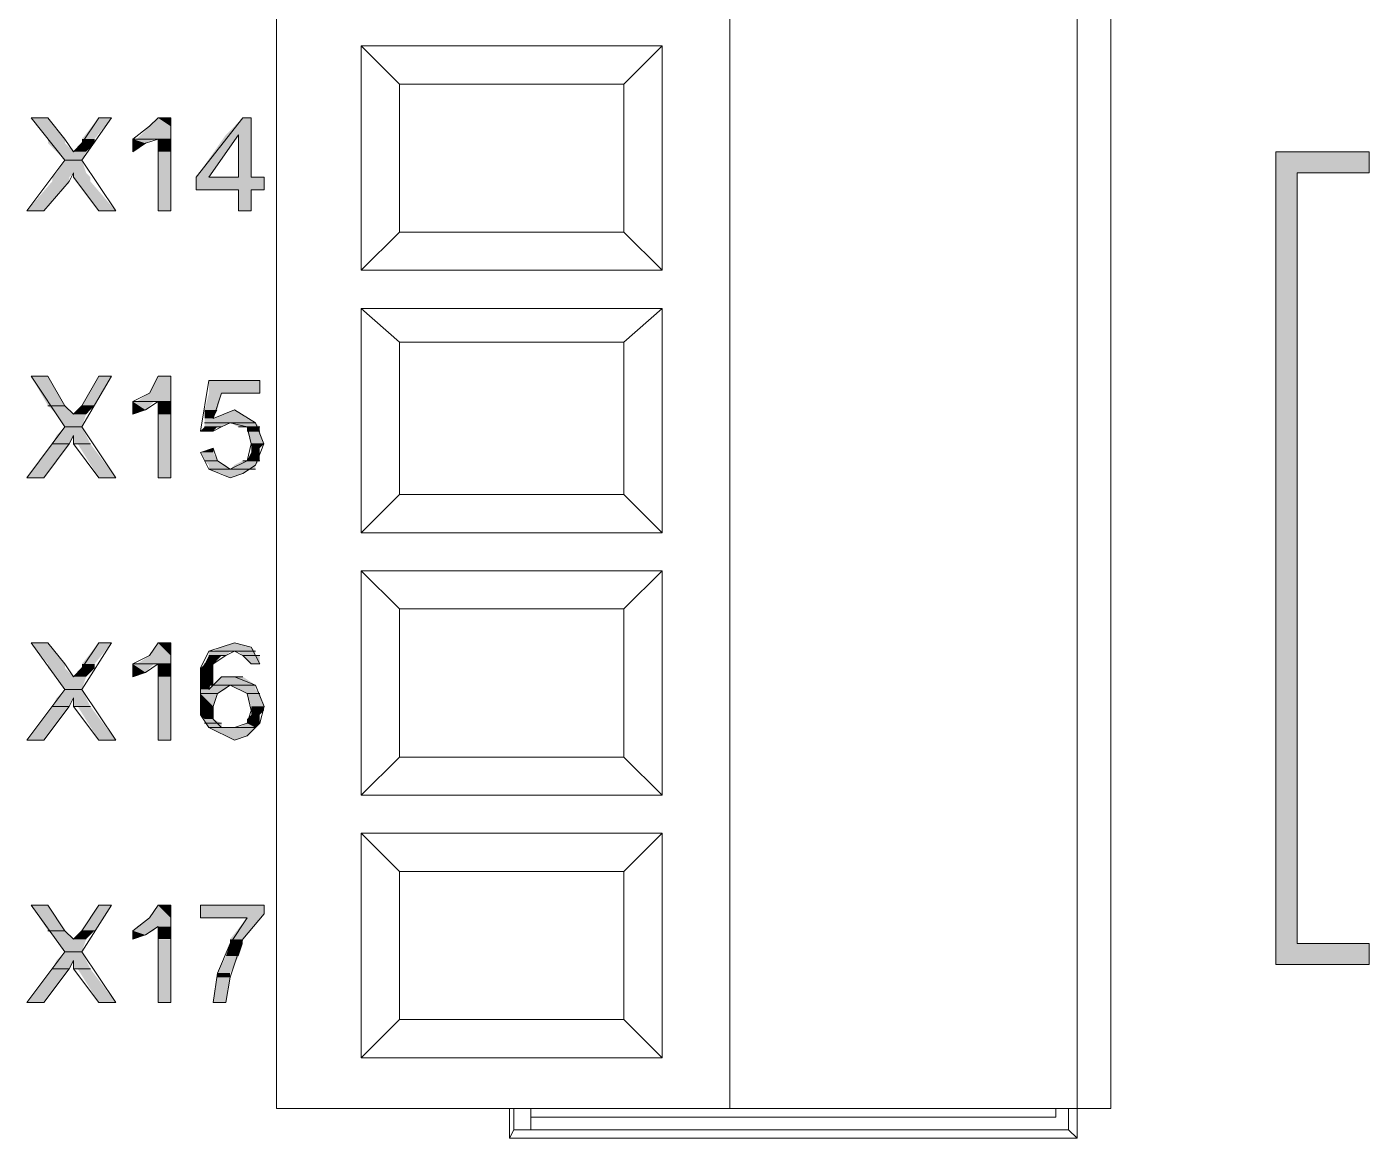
# Model space of a CAD drawing. Header units: millimetres. Extents: x -11 to 1219, y 0 to 1751.
# Drawn here: x 215.06 to 233.02, y 893.66 to 908.53 of the extents above; entities that cross this region are included whole.
import ezdxf

# ---------------------------------------------------------------- set-up
doc = ezdxf.new("R2010")
doc.units = ezdxf.units.MM
doc.header["$LTSCALE"] = 10
doc.layers.add('_MULTI_WIRE', color=9, linetype='CONTINUOUS')
doc.layers.add('PDF_Geometry', color=7, linetype='CONTINUOUS', true_color=0x151d1f)
doc.layers.add('PDF_Solid Fills', color=7, linetype='CONTINUOUS', true_color=0x070809)
doc.layers.get('_MULTI_WIRE').off()

# ---------------------------------------------------------------- blocks, each defined once
blk = doc.blocks.new('DVP-28SWS211R')
at = {"layer": 'PDF_Geometry', "color": 7, "lineweight": 9, "true_color": 0xffffff}
for p, q in [((11.783, -70.418), (11.783, -37.956)), ((17.845, -70.418), (17.845, -37.956)), ((22.491, -37.956), (22.491, -70.418)), ((22.944, -37.956), (22.944, -70.418)), ((13.426, -56.708), (12.916, -56.198)), ((12.916, -56.198), (12.916, -59.201)), ((16.939, -56.198), (12.916, -56.198)), ((16.939, -56.198), (16.429, -56.708)), ((16.939, -59.201), (16.939, -56.198)), ((13.426, -58.691), (13.426, -56.708)), ((16.429, -56.708), (13.426, -56.708)), ((16.429, -56.708), (16.429, -58.691)), ((8.498, -57.161), (8.724, -57.161)), ((8.724, -57.161), (8.498, -57.161)), ((8.724, -57.161), (8.498, -57.161)), ((8.498, -57.161), (8.951, -57.728)), ((8.951, -57.444), (8.724, -57.161)), ((9.177, -57.728), (9.574, -57.161)), ((9.404, -57.161), (9.177, -57.501)), ((9.404, -57.161), (9.574, -57.161)), ((9.574, -57.161), (9.404, -57.161)), ((9.574, -57.161), (9.404, -57.161)), ((10.084, -57.274), (9.857, -57.444)), ((10.197, -57.161), (10.084, -57.274)), ((10.197, -57.161), (10.367, -57.161)), ((10.367, -57.161), (10.197, -57.161)), ((10.367, -57.161), (10.197, -57.161)), ((10.367, -58.407), (10.367, -57.161)), ((11.33, -57.161), (10.707, -57.954)), ((11.33, -57.161), (11.444, -57.161)), ((11.444, -57.161), (11.33, -57.161)), ((11.444, -57.161), (11.33, -57.161)), ((11.444, -57.954), (11.444, -57.161)), ((9.064, -57.614), (8.951, -57.444)), ((9.914, -57.444), (9.857, -57.444)), ((9.857, -57.444), (10.141, -57.444)), ((9.857, -57.444), (9.857, -57.614)), ((10.141, -57.444), (9.914, -57.444)), ((9.914, -57.444), (10.197, -57.444)), ((10.141, -57.444), (9.914, -57.444)), ((10.027, -57.501), (10.197, -57.444)), ((10.197, -57.444), (10.141, -57.444)), ((10.197, -57.444), (10.367, -57.444)), ((10.367, -57.444), (10.197, -57.444)), ((10.197, -57.444), (10.367, -57.444)), ((10.367, -57.444), (10.197, -57.444)), ((10.197, -57.444), (10.197, -58.407)), ((10.877, -57.954), (11.274, -57.388)), ((11.274, -57.388), (11.274, -57.954)), ((9.177, -57.501), (9.064, -57.614)), ((9.857, -57.614), (10.027, -57.501)), ((25.153, -57.614), (26.399, -57.614)), ((26.399, -57.614), (25.153, -57.614)), ((25.153, -57.614), (25.153, -68.491)), ((26.399, -57.614), (25.153, -57.614)), ((26.399, -57.898), (26.399, -57.614)), ((8.951, -57.728), (8.441, -58.407)), ((8.951, -57.728), (9.177, -57.728)), ((9.177, -57.728), (8.951, -57.728)), ((8.951, -57.728), (9.177, -57.728)), ((9.177, -57.728), (8.951, -57.728)), ((9.631, -58.407), (9.177, -57.728)), ((9.008, -58.011), (9.064, -57.898)), ((9.064, -57.898), (9.064, -57.954)), ((9.064, -57.954), (9.404, -58.407)), ((10.707, -57.954), (10.707, -58.124)), ((10.877, -57.954), (11.274, -57.954)), ((11.274, -57.954), (10.877, -57.954)), ((11.274, -57.954), (10.877, -57.954)), ((11.444, -57.954), (11.614, -57.954)), ((11.614, -57.954), (11.444, -57.954)), ((11.614, -57.954), (11.444, -57.954)), ((11.614, -58.124), (11.614, -57.954)), ((25.436, -57.898), (26.399, -57.898)), ((26.399, -57.898), (25.436, -57.898)), ((25.436, -68.208), (25.436, -57.898)), ((25.436, -57.898), (26.399, -57.898)), ((8.668, -58.407), (9.008, -58.011)), ((10.707, -58.124), (11.274, -58.124)), ((11.274, -58.124), (10.707, -58.124)), ((10.707, -58.124), (11.274, -58.124)), ((11.274, -58.124), (11.274, -58.407)), ((11.444, -58.124), (11.614, -58.124)), ((11.614, -58.124), (11.444, -58.124)), ((11.444, -58.407), (11.444, -58.124)), ((11.444, -58.124), (11.614, -58.124)), ((8.441, -58.407), (8.668, -58.407)), ((8.668, -58.407), (8.441, -58.407)), ((8.441, -58.407), (8.668, -58.407)), ((9.404, -58.407), (9.631, -58.407)), ((9.631, -58.407), (9.404, -58.407)), ((9.404, -58.407), (9.631, -58.407)), ((10.197, -58.407), (10.367, -58.407)), ((10.367, -58.407), (10.197, -58.407)), ((10.197, -58.407), (10.367, -58.407)), ((11.274, -58.407), (11.444, -58.407)), ((11.444, -58.407), (11.274, -58.407)), ((11.274, -58.407), (11.444, -58.407)), ((12.916, -59.201), (13.426, -58.691)), ((13.426, -58.691), (16.429, -58.691)), ((16.429, -58.691), (16.939, -59.201)), ((12.916, -59.201), (16.939, -59.201)), ((13.426, -60.164), (12.916, -59.71)), ((16.939, -59.71), (12.916, -59.71)), ((12.916, -59.71), (12.916, -62.713)), ((16.939, -59.71), (16.429, -60.164)), ((16.939, -62.713), (16.939, -59.71)), ((13.426, -62.203), (13.426, -60.164)), ((16.429, -60.164), (13.426, -60.164)), ((16.429, -60.164), (16.429, -62.203)), ((8.498, -60.617), (8.724, -60.617)), ((8.724, -60.617), (8.498, -60.617)), ((8.724, -60.617), (8.498, -60.617)), ((8.498, -60.617), (8.951, -61.297)), ((8.951, -61.013), (8.724, -60.617)), ((9.177, -61.297), (9.574, -60.617)), ((9.404, -60.617), (9.177, -61.013)), ((9.404, -60.617), (9.574, -60.617)), ((9.574, -60.617), (9.404, -60.617)), ((9.574, -60.617), (9.404, -60.617)), ((10.197, -60.617), (10.084, -60.843)), ((10.197, -60.617), (10.367, -60.617)), ((10.367, -60.617), (10.197, -60.617)), ((10.367, -60.617), (10.197, -60.617)), ((10.367, -61.976), (10.367, -60.617)), ((10.877, -60.674), (10.764, -61.353)), ((10.877, -60.674), (11.557, -60.674)), ((11.557, -60.674), (10.877, -60.674)), ((11.557, -60.674), (10.877, -60.674)), ((11.557, -60.843), (11.557, -60.674)), ((10.084, -60.843), (9.857, -60.957)), ((10.934, -61.183), (11.047, -60.843)), ((11.047, -60.843), (11.557, -60.843)), ((11.557, -60.843), (11.047, -60.843)), ((11.047, -60.843), (11.557, -60.843)), ((8.724, -61.013), (8.951, -61.013)), ((8.951, -61.013), (8.724, -61.013)), ((8.724, -61.013), (8.951, -61.013)), ((8.951, -61.013), (8.724, -61.013)), ((9.064, -61.127), (8.951, -61.013)), ((9.177, -61.013), (9.064, -61.127)), ((9.177, -61.013), (9.347, -61.013)), ((9.347, -61.013), (9.177, -61.013)), ((9.177, -61.013), (9.347, -61.013)), ((9.347, -61.013), (9.177, -61.013)), ((9.914, -60.957), (9.857, -60.957)), ((9.857, -60.957), (10.141, -60.957)), ((9.857, -60.957), (9.857, -61.127)), ((10.141, -60.957), (9.914, -60.957)), ((9.914, -60.957), (10.197, -60.957)), ((10.141, -60.957), (9.914, -60.957)), ((10.027, -61.07), (10.197, -60.957)), ((10.197, -60.957), (10.141, -60.957)), ((10.197, -60.957), (10.367, -60.957)), ((10.367, -60.957), (10.197, -60.957)), ((10.197, -60.957), (10.367, -60.957)), ((10.367, -60.957), (10.197, -60.957)), ((10.197, -60.957), (10.197, -61.976)), ((9.857, -61.127), (10.027, -61.07)), ((11.217, -61.07), (10.934, -61.183)), ((11.5, -61.24), (11.217, -61.07)), ((8.951, -61.297), (8.441, -61.976)), ((8.951, -61.297), (9.177, -61.297)), ((9.177, -61.297), (8.951, -61.297)), ((8.951, -61.297), (9.177, -61.297)), ((9.177, -61.297), (8.951, -61.297)), ((9.008, -61.523), (9.064, -61.41)), ((9.064, -61.41), (9.064, -61.523)), ((9.631, -61.976), (9.177, -61.297)), ((10.764, -61.353), (10.934, -61.353)), ((10.934, -61.353), (10.764, -61.353)), ((10.764, -61.353), (10.934, -61.353)), ((10.82, -61.24), (11.5, -61.24)), ((11.5, -61.24), (10.82, -61.24)), ((10.82, -61.24), (11.5, -61.24)), ((11.5, -61.24), (10.82, -61.24)), ((10.82, -61.297), (10.99, -61.297)), ((10.99, -61.297), (10.82, -61.297)), ((10.82, -61.297), (11.047, -61.297)), ((10.99, -61.297), (10.82, -61.297)), ((10.934, -61.353), (11.047, -61.297)), ((11.047, -61.297), (10.99, -61.297)), ((11.047, -61.297), (11.16, -61.24)), ((11.16, -61.24), (11.387, -61.297)), ((11.274, -61.297), (11.557, -61.297)), ((11.557, -61.297), (11.274, -61.297)), ((11.274, -61.297), (11.557, -61.297)), ((11.557, -61.297), (11.274, -61.297)), ((11.387, -61.297), (11.444, -61.523)), ((11.387, -61.353), (11.557, -61.353)), ((11.557, -61.353), (11.387, -61.353)), ((11.387, -61.353), (11.557, -61.353)), ((11.557, -61.353), (11.387, -61.353)), ((11.613, -61.523), (11.5, -61.24)), ((8.668, -61.976), (9.008, -61.523)), ((8.781, -61.523), (9.008, -61.523)), ((9.008, -61.523), (8.781, -61.523)), ((8.781, -61.523), (9.008, -61.523)), ((9.008, -61.523), (8.781, -61.523)), ((9.064, -61.523), (9.291, -61.523)), ((9.291, -61.523), (9.064, -61.523)), ((9.064, -61.523), (9.291, -61.523)), ((9.291, -61.523), (9.064, -61.523)), ((9.064, -61.523), (9.404, -61.976)), ((10.934, -61.58), (10.764, -61.637)), ((10.99, -61.75), (10.934, -61.58)), ((11.444, -61.523), (11.387, -61.75)), ((11.444, -61.523), (11.614, -61.523)), ((11.614, -61.523), (11.444, -61.523)), ((11.444, -61.523), (11.614, -61.523)), ((11.614, -61.523), (11.444, -61.523)), ((11.5, -61.807), (11.613, -61.523)), ((10.764, -61.637), (10.877, -61.863)), ((10.82, -61.75), (10.99, -61.75)), ((10.99, -61.75), (10.82, -61.75)), ((10.82, -61.75), (10.99, -61.75)), ((10.99, -61.75), (10.82, -61.75)), ((11.16, -61.863), (10.99, -61.75)), ((11.387, -61.75), (11.16, -61.863)), ((11.387, -61.75), (11.33, -61.75)), ((11.33, -61.75), (11.557, -61.75)), ((11.557, -61.75), (11.387, -61.75)), ((11.387, -61.75), (11.557, -61.75)), ((11.557, -61.75), (11.387, -61.75)), ((10.877, -61.863), (11.444, -61.863)), ((11.444, -61.863), (10.877, -61.863)), ((10.877, -61.863), (11.5, -61.863)), ((11.444, -61.863), (10.877, -61.863)), ((10.877, -61.863), (11.16, -61.976)), ((11.16, -61.976), (11.33, -61.92)), ((11.33, -61.92), (11.5, -61.807)), ((11.5, -61.863), (11.444, -61.863)), ((8.441, -61.976), (8.668, -61.976)), ((8.668, -61.976), (8.441, -61.976)), ((8.441, -61.976), (8.668, -61.976)), ((9.404, -61.976), (9.631, -61.976)), ((9.631, -61.976), (9.404, -61.976)), ((9.404, -61.976), (9.631, -61.976)), ((10.197, -61.976), (10.367, -61.976)), ((10.367, -61.976), (10.197, -61.976)), ((10.197, -61.976), (10.367, -61.976)), ((12.916, -62.713), (13.426, -62.203)), ((13.426, -62.203), (16.429, -62.203)), ((16.429, -62.203), (16.939, -62.713)), ((12.916, -62.713), (16.939, -62.713)), ((16.939, -63.223), (12.916, -63.223)), ((13.426, -63.733), (12.916, -63.223)), ((12.916, -63.223), (12.916, -66.225)), ((16.939, -63.223), (16.429, -63.733)), ((16.939, -66.225), (16.939, -63.223)), ((16.429, -63.733), (13.426, -63.733)), ((13.426, -65.715), (13.426, -63.733)), ((16.429, -63.733), (16.429, -65.715)), ((8.498, -64.186), (8.724, -64.186)), ((8.724, -64.186), (8.498, -64.186)), ((8.724, -64.186), (8.498, -64.186)), ((8.498, -64.186), (8.951, -64.809)), ((8.951, -64.469), (8.724, -64.186)), ((9.177, -64.809), (9.574, -64.186)), ((9.404, -64.186), (9.177, -64.526)), ((9.404, -64.186), (9.574, -64.186)), ((9.574, -64.186), (9.404, -64.186)), ((9.574, -64.186), (9.404, -64.186)), ((10.197, -64.186), (10.084, -64.356)), ((10.197, -64.186), (10.367, -64.186)), ((10.367, -64.186), (10.197, -64.186)), ((10.367, -64.186), (10.197, -64.186)), ((10.367, -65.489), (10.367, -64.186)), ((11.217, -64.186), (10.877, -64.299)), ((11.444, -64.243), (11.217, -64.186)), ((11.557, -64.469), (11.444, -64.243)), ((9.064, -64.639), (8.951, -64.469)), ((10.084, -64.356), (9.857, -64.469)), ((9.914, -64.469), (9.857, -64.469)), ((9.857, -64.469), (10.141, -64.469)), ((9.857, -64.469), (9.857, -64.639)), ((10.141, -64.469), (9.914, -64.469)), ((9.914, -64.469), (10.197, -64.469)), ((10.141, -64.469), (9.914, -64.469)), ((10.027, -64.582), (10.197, -64.469)), ((10.197, -64.469), (10.141, -64.469)), ((10.197, -64.469), (10.367, -64.469)), ((10.367, -64.469), (10.197, -64.469)), ((10.197, -64.469), (10.367, -64.469)), ((10.367, -64.469), (10.197, -64.469)), ((10.197, -64.469), (10.197, -65.489)), ((10.877, -64.299), (10.764, -64.526)), ((10.82, -64.469), (10.934, -64.469)), ((10.934, -64.469), (10.82, -64.469)), ((10.82, -64.469), (10.934, -64.469)), ((10.934, -64.469), (10.82, -64.469)), ((10.82, -64.469), (10.934, -64.469)), ((10.934, -64.469), (10.82, -64.469)), ((10.82, -64.469), (10.934, -64.469)), ((10.934, -64.469), (10.82, -64.469)), ((10.934, -64.299), (10.877, -64.299)), ((10.877, -64.299), (11.16, -64.299)), ((10.877, -64.356), (11.047, -64.356)), ((11.047, -64.356), (10.877, -64.356)), ((10.877, -64.356), (11.104, -64.356)), ((11.047, -64.356), (10.877, -64.356)), ((10.877, -64.809), (10.934, -64.469)), ((11.16, -64.299), (10.934, -64.299)), ((10.934, -64.299), (11.217, -64.299)), ((11.16, -64.299), (10.934, -64.299)), ((10.934, -64.469), (11.104, -64.356)), ((11.104, -64.356), (11.047, -64.356)), ((11.104, -64.356), (11.217, -64.299)), ((11.217, -64.299), (11.16, -64.299)), ((11.217, -64.299), (11.5, -64.299)), ((11.5, -64.299), (11.217, -64.299)), ((11.217, -64.299), (11.5, -64.299)), ((11.5, -64.299), (11.217, -64.299)), ((11.217, -64.299), (11.33, -64.356)), ((11.33, -64.356), (11.557, -64.356)), ((11.557, -64.356), (11.33, -64.356)), ((11.33, -64.356), (11.557, -64.356)), ((11.557, -64.356), (11.33, -64.356)), ((11.33, -64.356), (11.444, -64.469)), ((11.444, -64.469), (11.5, -64.469)), ((11.5, -64.469), (11.444, -64.469)), ((11.444, -64.469), (11.557, -64.469)), ((11.5, -64.469), (11.444, -64.469)), ((11.444, -64.469), (11.5, -64.469)), ((11.5, -64.469), (11.444, -64.469)), ((11.444, -64.469), (11.444, -64.469)), ((11.444, -64.469), (11.557, -64.469)), ((11.557, -64.469), (11.5, -64.469)), ((9.177, -64.526), (9.064, -64.639)), ((9.857, -64.639), (10.027, -64.582)), ((10.764, -64.526), (10.764, -64.866)), ((10.764, -64.639), (10.934, -64.639)), ((10.934, -64.639), (10.764, -64.639)), ((10.764, -64.639), (10.934, -64.639)), ((10.934, -64.639), (10.764, -64.639)), ((11.047, -64.639), (10.877, -64.809)), ((11.217, -64.639), (11.047, -64.639)), ((11.047, -64.639), (11.33, -64.639)), ((11.217, -64.639), (11.047, -64.639)), ((11.33, -64.639), (11.217, -64.639)), ((11.5, -64.752), (11.217, -64.639)), ((8.951, -64.809), (8.441, -65.489)), ((8.951, -64.809), (9.177, -64.809)), ((9.177, -64.809), (8.951, -64.809)), ((8.951, -64.809), (9.177, -64.809)), ((9.177, -64.809), (8.951, -64.809)), ((9.631, -65.489), (9.177, -64.809)), ((10.764, -64.752), (10.877, -64.752)), ((10.877, -64.752), (10.764, -64.752)), ((10.764, -64.752), (10.934, -64.752)), ((10.877, -64.752), (10.764, -64.752)), ((10.934, -64.752), (10.877, -64.752)), ((10.934, -64.752), (11.5, -64.752)), ((11.5, -64.752), (10.934, -64.752)), ((10.934, -64.752), (11.5, -64.752)), ((11.5, -64.752), (10.934, -64.752)), ((10.99, -64.866), (11.16, -64.752)), ((11.16, -64.752), (11.387, -64.866)), ((11.614, -65.036), (11.5, -64.752)), ((9.008, -65.036), (9.064, -64.922)), ((9.064, -64.922), (9.064, -65.036)), ((10.764, -64.866), (10.99, -64.866)), ((10.99, -64.866), (10.764, -64.866)), ((10.764, -64.866), (10.99, -64.866)), ((10.99, -64.866), (10.764, -64.866)), ((10.764, -64.866), (10.99, -64.866)), ((10.99, -64.866), (10.764, -64.866)), ((10.764, -64.866), (10.99, -64.866)), ((10.99, -64.866), (10.764, -64.866)), ((10.764, -64.866), (10.764, -65.149)), ((10.934, -65.036), (10.99, -64.866)), ((11.387, -64.866), (11.557, -64.866)), ((11.557, -64.866), (11.387, -64.866)), ((11.387, -64.866), (11.557, -64.866)), ((11.557, -64.866), (11.387, -64.866)), ((11.387, -64.866), (11.557, -64.866)), ((11.557, -64.866), (11.387, -64.866)), ((11.387, -64.866), (11.557, -64.866)), ((11.557, -64.866), (11.387, -64.866)), ((11.387, -64.866), (11.444, -65.092)), ((8.668, -65.489), (9.008, -65.036)), ((8.781, -65.036), (9.008, -65.036)), ((9.008, -65.036), (8.781, -65.036)), ((8.781, -65.036), (9.008, -65.036)), ((9.008, -65.036), (8.781, -65.036)), ((9.064, -65.036), (9.291, -65.036)), ((9.291, -65.036), (9.064, -65.036)), ((9.064, -65.036), (9.291, -65.036)), ((9.291, -65.036), (9.064, -65.036)), ((9.064, -65.036), (9.404, -65.489)), ((10.764, -65.149), (10.877, -65.319)), ((10.934, -65.206), (10.934, -65.036)), ((11.444, -65.092), (11.387, -65.262)), ((11.557, -65.262), (11.614, -65.036)), ((10.82, -65.262), (11.047, -65.262)), ((11.047, -65.262), (10.82, -65.262)), ((10.82, -65.262), (11.047, -65.262)), ((11.047, -65.262), (10.82, -65.262)), ((10.877, -65.319), (11.16, -65.319)), ((11.16, -65.319), (10.877, -65.319)), ((10.877, -65.319), (11.16, -65.319)), ((11.16, -65.319), (10.877, -65.319)), ((10.877, -65.319), (11.217, -65.319)), ((11.217, -65.319), (10.877, -65.319)), ((10.877, -65.319), (11.217, -65.319)), ((11.217, -65.319), (10.877, -65.319)), ((10.877, -65.319), (11.217, -65.489)), ((11.047, -65.319), (10.934, -65.206)), ((11.217, -65.319), (11.047, -65.319)), ((11.387, -65.262), (11.217, -65.319)), ((11.274, -65.319), (11.217, -65.319)), ((11.217, -65.319), (11.5, -65.319)), ((11.217, -65.319), (11.5, -65.319)), ((11.5, -65.319), (11.217, -65.319)), ((11.217, -65.319), (11.5, -65.319)), ((11.5, -65.319), (11.217, -65.319)), ((11.5, -65.319), (11.274, -65.319)), ((11.274, -65.319), (11.5, -65.319)), ((11.5, -65.319), (11.274, -65.319)), ((11.387, -65.262), (11.557, -65.262)), ((11.557, -65.262), (11.387, -65.262)), ((11.387, -65.262), (11.557, -65.262)), ((11.557, -65.262), (11.387, -65.262)), ((11.387, -65.432), (11.557, -65.262)), ((8.441, -65.489), (8.668, -65.489)), ((8.668, -65.489), (8.441, -65.489)), ((8.441, -65.489), (8.668, -65.489)), ((9.404, -65.489), (9.631, -65.489)), ((9.631, -65.489), (9.404, -65.489)), ((9.404, -65.489), (9.631, -65.489)), ((10.197, -65.489), (10.367, -65.489)), ((10.367, -65.489), (10.197, -65.489)), ((10.197, -65.489), (10.367, -65.489)), ((11.217, -65.489), (11.387, -65.432)), ((12.916, -66.225), (13.426, -65.715)), ((13.426, -65.715), (16.429, -65.715)), ((16.429, -65.715), (16.939, -66.225)), ((12.916, -66.225), (16.939, -66.225)), ((16.939, -66.735), (12.916, -66.735)), ((13.426, -67.245), (12.916, -66.735)), ((12.916, -66.735), (12.916, -69.738)), ((16.939, -66.735), (16.429, -67.245)), ((16.939, -69.738), (16.939, -66.735)), ((16.429, -67.245), (13.426, -67.245)), ((13.426, -69.228), (13.426, -67.245)), ((16.429, -67.245), (16.429, -69.228)), ((8.498, -67.698), (8.724, -67.698)), ((8.724, -67.698), (8.498, -67.698)), ((8.724, -67.698), (8.498, -67.698)), ((8.498, -67.698), (8.951, -68.321)), ((8.951, -68.038), (8.724, -67.698)), ((9.177, -68.321), (9.574, -67.698)), ((9.404, -67.698), (9.177, -68.038)), ((9.404, -67.698), (9.574, -67.698)), ((9.574, -67.698), (9.404, -67.698)), ((9.574, -67.698), (9.404, -67.698)), ((10.197, -67.698), (10.084, -67.868)), ((10.197, -67.698), (10.367, -67.698)), ((10.367, -67.698), (10.197, -67.698)), ((10.367, -67.698), (10.197, -67.698)), ((10.367, -69.001), (10.367, -67.698)), ((10.764, -67.698), (11.613, -67.698)), ((11.613, -67.698), (10.764, -67.698)), ((10.764, -67.868), (10.764, -67.698)), ((10.764, -67.698), (11.614, -67.698)), ((11.614, -67.698), (11.614, -67.812)), ((10.084, -67.868), (9.857, -68.038)), ((10.764, -67.868), (11.387, -67.868)), ((11.387, -67.868), (10.764, -67.868)), ((11.387, -67.868), (10.764, -67.868)), ((11.387, -67.868), (11.16, -68.208)), ((11.614, -67.812), (11.33, -68.152)), ((8.724, -68.038), (8.951, -68.038)), ((8.951, -68.038), (8.724, -68.038)), ((8.724, -68.038), (8.951, -68.038)), ((8.951, -68.038), (8.724, -68.038)), ((9.064, -68.151), (8.951, -68.038)), ((9.177, -68.038), (9.064, -68.151)), ((9.177, -68.038), (9.347, -68.038)), ((9.347, -68.038), (9.177, -68.038)), ((9.177, -68.038), (9.347, -68.038)), ((9.347, -68.038), (9.177, -68.038)), ((9.857, -68.038), (9.857, -68.151)), ((10.027, -68.095), (10.197, -67.982)), ((10.197, -67.982), (10.197, -69.001)), ((9.857, -68.151), (10.027, -68.095)), ((11.16, -68.208), (10.99, -68.605)), ((11.33, -68.152), (11.16, -68.661)), ((25.436, -68.208), (26.399, -68.208)), ((26.399, -68.208), (25.436, -68.208)), ((26.399, -68.208), (25.436, -68.208)), ((26.399, -68.491), (26.399, -68.208)), ((8.951, -68.321), (8.441, -69.001)), ((8.951, -68.321), (9.177, -68.321)), ((9.177, -68.321), (8.951, -68.321)), ((8.951, -68.321), (9.177, -68.321)), ((9.177, -68.321), (8.951, -68.321)), ((9.631, -69.001), (9.177, -68.321)), ((8.668, -69.001), (9.008, -68.548)), ((8.781, -68.548), (9.008, -68.548)), ((9.008, -68.548), (8.781, -68.548)), ((8.781, -68.548), (9.008, -68.548)), ((9.008, -68.548), (8.781, -68.548)), ((9.008, -68.548), (9.064, -68.435)), ((9.064, -68.435), (9.064, -68.548)), ((9.064, -68.548), (9.291, -68.548)), ((9.291, -68.548), (9.064, -68.548)), ((9.064, -68.548), (9.291, -68.548)), ((9.291, -68.548), (9.064, -68.548)), ((9.064, -68.548), (9.404, -69.001)), ((25.153, -68.491), (26.399, -68.491)), ((26.399, -68.491), (25.153, -68.491)), ((25.153, -68.491), (26.399, -68.491)), ((10.99, -68.605), (10.934, -69.001)), ((11.104, -69.001), (11.16, -68.661)), ((8.441, -69.001), (8.668, -69.001)), ((8.668, -69.001), (8.441, -69.001)), ((8.441, -69.001), (8.668, -69.001)), ((9.404, -69.001), (9.631, -69.001)), ((9.631, -69.001), (9.404, -69.001)), ((9.404, -69.001), (9.631, -69.001)), ((10.197, -69.001), (10.367, -69.001)), ((10.367, -69.001), (10.197, -69.001)), ((10.197, -69.001), (10.367, -69.001)), ((10.934, -69.001), (11.104, -69.001)), ((11.104, -69.001), (10.934, -69.001)), ((10.934, -69.001), (11.104, -69.001)), ((12.916, -69.738), (13.426, -69.228)), ((13.426, -69.228), (16.429, -69.228)), ((16.429, -69.228), (16.939, -69.738)), ((12.916, -69.738), (16.939, -69.738)), ((22.944, -70.418), (11.783, -70.418)), ((14.899, -70.418), (14.899, -70.814)), ((14.956, -70.418), (14.956, -70.701)), ((15.183, -70.701), (15.183, -70.418)), ((15.183, -70.531), (22.207, -70.531)), ((22.207, -70.418), (22.207, -70.531)), ((22.377, -70.701), (22.377, -70.418)), ((22.491, -70.418), (22.491, -70.814)), ((14.956, -70.701), (14.899, -70.814)), ((14.956, -70.701), (22.377, -70.701)), ((22.491, -70.814), (22.377, -70.701)), ((14.899, -70.814), (22.491, -70.814))]:
    blk.add_line(p, q, dxfattribs=at)
at = {"layer": 'PDF_Solid Fills', "color": 7, "lineweight": 9, "true_color": 0xffffff, "transparency": 33554559}
for points in [[(8.498, -57.161), (8.724, -57.444), (8.951, -57.444)], [(8.498, -57.161), (8.724, -57.161), (8.951, -57.444)], [(9.404, -57.161), (9.177, -57.444), (9.347, -57.444)], [(9.404, -57.161), (9.574, -57.161), (9.347, -57.444)], [(10.084, -57.274), (9.914, -57.444), (10.367, -57.444)], [(10.197, -57.161), (10.084, -57.274), (10.367, -57.274)], [(10.084, -57.274), (10.367, -57.274), (10.367, -57.444)], [(10.197, -57.161), (10.367, -57.161), (10.367, -57.274)], [(11.33, -57.161), (11.104, -57.388), (11.444, -57.388)], [(11.33, -57.161), (11.444, -57.161), (11.444, -57.388)], [(8.724, -57.444), (8.724, -57.501), (8.951, -57.501)], [(8.724, -57.444), (8.951, -57.444), (8.951, -57.501)], [(9.177, -57.444), (9.177, -57.501), (9.347, -57.501)], [(9.177, -57.444), (9.347, -57.444), (9.347, -57.501)], [(9.857, -57.444), (9.857, -57.501), (10.027, -57.501)], [(9.857, -57.444), (10.141, -57.444), (10.027, -57.501)], [(10.197, -57.444), (10.197, -57.501), (10.367, -57.501)], [(10.197, -57.444), (10.367, -57.444), (10.367, -57.501)], [(11.104, -57.388), (10.707, -57.954), (10.877, -57.954)], [(11.104, -57.388), (11.274, -57.388), (10.877, -57.954)], [(11.274, -57.388), (11.274, -57.954), (11.444, -57.954)], [(11.274, -57.388), (11.444, -57.388), (11.444, -57.954)], [(8.724, -57.501), (8.838, -57.614), (9.064, -57.614)], [(8.724, -57.501), (8.951, -57.501), (9.064, -57.614)], [(8.838, -57.614), (8.951, -57.728), (9.177, -57.728)], [(8.838, -57.614), (9.234, -57.614), (9.177, -57.728)], [(9.177, -57.501), (9.064, -57.614), (9.234, -57.614)], [(9.177, -57.501), (9.347, -57.501), (9.234, -57.614)], [(9.857, -57.501), (10.027, -57.501), (9.857, -57.614)], [(10.197, -57.501), (10.197, -57.614), (10.367, -57.614)], [(10.197, -57.501), (10.367, -57.501), (10.367, -57.614)], [(10.197, -57.614), (10.197, -58.407), (10.367, -58.407)], [(10.197, -57.614), (10.367, -57.614), (10.367, -58.407)], [(25.153, -57.614), (25.153, -57.898), (26.399, -57.898)], [(25.153, -57.614), (26.399, -57.614), (26.399, -57.898)], [(8.951, -57.728), (8.838, -57.898), (9.234, -57.898)], [(8.951, -57.728), (9.177, -57.728), (9.234, -57.898)], [(8.838, -57.898), (8.781, -57.954), (9.008, -57.954)], [(8.781, -57.954), (8.781, -58.011), (9.008, -58.011)], [(8.781, -57.954), (9.008, -57.954), (9.008, -58.011)], [(8.838, -57.898), (9.064, -57.898), (9.008, -57.954)], [(9.064, -57.898), (9.064, -57.954), (9.291, -57.954)], [(9.064, -57.898), (9.234, -57.898), (9.291, -57.954)], [(9.064, -57.954), (9.121, -58.011), (9.291, -58.011)], [(9.064, -57.954), (9.291, -57.954), (9.291, -58.011)], [(10.707, -57.954), (10.707, -58.124), (11.613, -58.124)], [(10.707, -57.954), (11.613, -57.954), (11.613, -58.124)], [(25.153, -57.898), (25.153, -68.208), (25.436, -68.208)], [(25.153, -57.898), (25.436, -57.898), (25.436, -68.208)], [(8.781, -58.011), (8.441, -58.407), (8.668, -58.407)], [(8.781, -58.011), (9.008, -58.011), (8.668, -58.407)], [(9.121, -58.011), (9.404, -58.407), (9.631, -58.407)], [(9.121, -58.011), (9.291, -58.011), (9.631, -58.407)], [(11.274, -58.124), (11.274, -58.408), (11.444, -58.408)], [(11.274, -58.124), (11.444, -58.124), (11.444, -58.408)], [(8.498, -60.617), (8.724, -61.013), (8.951, -61.013)], [(8.498, -60.617), (8.724, -60.617), (8.951, -61.013)], [(9.404, -60.617), (9.177, -61.013), (9.347, -61.013)], [(9.404, -60.617), (9.574, -60.617), (9.347, -61.013)], [(10.197, -60.617), (10.084, -60.843), (10.367, -60.843)], [(10.197, -60.617), (10.367, -60.617), (10.367, -60.843)], [(10.877, -60.674), (10.877, -60.843), (11.557, -60.843)], [(10.877, -60.674), (11.557, -60.674), (11.557, -60.843)], [(10.084, -60.843), (9.914, -60.957), (10.367, -60.957)], [(10.084, -60.843), (10.367, -60.843), (10.367, -60.957)], [(10.877, -60.843), (10.82, -61.07), (10.99, -61.07)], [(10.877, -60.843), (11.047, -60.843), (10.99, -61.07)], [(8.724, -61.013), (8.838, -61.127), (9.064, -61.127)], [(8.724, -61.013), (8.951, -61.013), (9.064, -61.127)], [(9.177, -61.013), (9.064, -61.127), (9.234, -61.127)], [(9.177, -61.013), (9.347, -61.013), (9.234, -61.127)], [(9.857, -60.957), (9.857, -61.07), (10.027, -61.07)], [(9.857, -60.957), (10.141, -60.957), (10.027, -61.07)], [(10.197, -60.957), (10.197, -61.07), (10.367, -61.07)], [(10.197, -60.957), (10.367, -60.957), (10.367, -61.07)], [(8.838, -61.127), (8.951, -61.297), (9.177, -61.297)], [(8.838, -61.127), (9.234, -61.127), (9.177, -61.297)], [(9.857, -61.07), (10.027, -61.07), (9.857, -61.127)], [(10.197, -61.07), (10.197, -61.127), (10.367, -61.127)], [(10.197, -61.07), (10.367, -61.07), (10.367, -61.127)], [(10.197, -61.127), (10.197, -61.976), (10.367, -61.976)], [(10.197, -61.127), (10.367, -61.127), (10.367, -61.976)], [(10.82, -61.07), (10.82, -61.183), (10.934, -61.183)], [(10.82, -61.07), (10.99, -61.07), (10.934, -61.183)], [(10.82, -61.183), (10.82, -61.24), (11.5, -61.24)], [(10.82, -61.183), (11.387, -61.183), (11.5, -61.24)], [(11.217, -61.07), (10.934, -61.183), (11.387, -61.183)], [(8.838, -61.41), (8.781, -61.523), (9.008, -61.523)], [(8.951, -61.297), (8.838, -61.41), (9.234, -61.41)], [(8.838, -61.41), (9.064, -61.41), (9.008, -61.523)], [(8.951, -61.297), (9.177, -61.297), (9.234, -61.41)], [(9.064, -61.41), (9.064, -61.523), (9.291, -61.523)], [(9.064, -61.41), (9.234, -61.41), (9.291, -61.523)], [(10.82, -61.297), (10.764, -61.353), (10.934, -61.353)], [(10.82, -61.24), (10.82, -61.297), (11.047, -61.297)], [(10.82, -61.24), (11.16, -61.24), (11.047, -61.297)], [(10.82, -61.297), (10.99, -61.297), (10.934, -61.353)], [(11.16, -61.24), (11.274, -61.297), (11.557, -61.297)], [(11.16, -61.24), (11.5, -61.24), (11.557, -61.297)], [(11.387, -61.297), (11.387, -61.353), (11.557, -61.353)], [(11.387, -61.297), (11.557, -61.297), (11.557, -61.353)], [(11.387, -61.353), (11.444, -61.523), (11.614, -61.523)], [(11.387, -61.353), (11.557, -61.353), (11.614, -61.523)], [(8.781, -61.523), (8.441, -61.977), (8.668, -61.977)], [(8.781, -61.523), (9.008, -61.523), (8.668, -61.977)], [(9.121, -61.523), (9.404, -61.977), (9.631, -61.977)], [(9.121, -61.523), (9.291, -61.523), (9.631, -61.977)], [(10.934, -61.58), (10.764, -61.637), (10.934, -61.637)], [(11.444, -61.523), (11.444, -61.58), (11.557, -61.58)], [(11.444, -61.523), (11.614, -61.523), (11.557, -61.58)], [(11.444, -61.58), (11.444, -61.637), (11.557, -61.637)], [(11.444, -61.58), (11.557, -61.58), (11.557, -61.637)], [(10.764, -61.637), (10.82, -61.75), (10.99, -61.75)], [(10.764, -61.637), (10.934, -61.637), (10.99, -61.75)], [(10.82, -61.75), (10.877, -61.807), (11.104, -61.807)], [(10.82, -61.75), (10.99, -61.75), (11.104, -61.807)], [(11.33, -61.75), (11.217, -61.807), (11.5, -61.807)], [(11.33, -61.75), (11.557, -61.75), (11.5, -61.807)], [(11.444, -61.637), (11.387, -61.75), (11.557, -61.75)], [(11.444, -61.637), (11.557, -61.637), (11.557, -61.75)], [(10.877, -61.807), (10.877, -61.863), (11.16, -61.863)], [(10.877, -61.807), (11.104, -61.807), (11.16, -61.863)], [(10.877, -61.863), (11.047, -61.92), (11.33, -61.92)], [(10.877, -61.863), (11.444, -61.863), (11.33, -61.92)], [(11.047, -61.92), (11.33, -61.92), (11.16, -61.976)], [(11.217, -61.807), (11.16, -61.863), (11.5, -61.863)], [(11.217, -61.807), (11.5, -61.807), (11.5, -61.863)], [(8.498, -64.186), (8.724, -64.469), (8.951, -64.469)], [(8.498, -64.186), (8.724, -64.186), (8.951, -64.469)], [(9.404, -64.186), (9.177, -64.469), (9.347, -64.469)], [(9.404, -64.186), (9.574, -64.186), (9.347, -64.469)], [(10.197, -64.186), (10.084, -64.356), (10.367, -64.356)], [(10.197, -64.186), (10.367, -64.186), (10.367, -64.356)], [(11.047, -64.243), (10.934, -64.299), (11.5, -64.299)], [(11.217, -64.186), (11.047, -64.243), (11.444, -64.243)], [(11.047, -64.243), (11.444, -64.243), (11.5, -64.299)], [(8.724, -64.469), (8.724, -64.526), (8.951, -64.526)], [(8.724, -64.469), (8.951, -64.469), (8.951, -64.526)], [(9.177, -64.469), (9.177, -64.526), (9.347, -64.526)], [(9.177, -64.469), (9.347, -64.469), (9.347, -64.526)], [(9.857, -64.469), (9.857, -64.582), (10.027, -64.582)], [(9.857, -64.469), (10.141, -64.469), (10.027, -64.582)], [(10.084, -64.356), (9.914, -64.469), (10.367, -64.469)], [(10.084, -64.356), (10.367, -64.356), (10.367, -64.469)], [(10.197, -64.469), (10.197, -64.582), (10.367, -64.582)], [(10.197, -64.469), (10.367, -64.469), (10.367, -64.582)], [(10.82, -64.469), (10.764, -64.526), (10.934, -64.526)], [(10.877, -64.356), (10.82, -64.469), (10.934, -64.469)], [(10.82, -64.469), (10.934, -64.469), (10.934, -64.526)], [(10.877, -64.299), (10.877, -64.356), (11.104, -64.356)], [(10.877, -64.299), (11.16, -64.299), (11.104, -64.356)], [(10.877, -64.356), (11.047, -64.356), (10.934, -64.469)], [(11.274, -64.299), (11.33, -64.356), (11.5, -64.356)], [(11.274, -64.299), (11.5, -64.299), (11.5, -64.356)], [(11.33, -64.356), (11.444, -64.469), (11.557, -64.469)], [(11.33, -64.356), (11.557, -64.356), (11.557, -64.469)], [(8.724, -64.526), (8.838, -64.639), (9.064, -64.639)], [(8.724, -64.526), (8.951, -64.526), (9.064, -64.639)], [(8.838, -64.639), (8.951, -64.809), (9.177, -64.809)], [(8.838, -64.639), (9.234, -64.639), (9.177, -64.809)], [(9.177, -64.526), (9.064, -64.639), (9.234, -64.639)], [(9.177, -64.526), (9.347, -64.526), (9.234, -64.639)], [(9.857, -64.582), (10.027, -64.582), (9.857, -64.639)], [(10.197, -64.582), (10.197, -64.639), (10.367, -64.639)], [(10.197, -64.582), (10.367, -64.582), (10.367, -64.639)], [(10.197, -64.639), (10.197, -65.489), (10.367, -65.489)], [(10.197, -64.639), (10.367, -64.639), (10.367, -65.489)], [(10.764, -64.526), (10.764, -64.639), (10.934, -64.639)], [(10.764, -64.526), (10.934, -64.526), (10.934, -64.639)], [(10.764, -64.639), (10.764, -64.752), (10.934, -64.752)], [(10.764, -64.639), (10.934, -64.639), (10.934, -64.752)], [(11.047, -64.639), (10.934, -64.752), (11.5, -64.752)], [(11.047, -64.639), (11.33, -64.639), (11.5, -64.752)], [(8.951, -64.809), (8.838, -64.922), (9.234, -64.922)], [(8.951, -64.809), (9.177, -64.809), (9.234, -64.922)], [(10.764, -64.752), (10.764, -64.809), (10.877, -64.809)], [(10.764, -64.752), (10.877, -64.752), (10.877, -64.809)], [(10.764, -64.809), (10.764, -64.866), (10.99, -64.866)], [(10.764, -64.809), (11.104, -64.809), (10.99, -64.866)], [(10.934, -64.752), (10.877, -64.809), (11.104, -64.809)], [(10.934, -64.752), (11.16, -64.752), (11.104, -64.809)], [(11.16, -64.752), (11.274, -64.809), (11.5, -64.809)], [(11.16, -64.752), (11.5, -64.752), (11.5, -64.809)], [(11.274, -64.809), (11.387, -64.866), (11.557, -64.866)], [(11.274, -64.809), (11.5, -64.809), (11.557, -64.866)], [(8.838, -64.922), (8.781, -65.036), (9.008, -65.036)], [(8.838, -64.922), (9.064, -64.922), (9.008, -65.036)], [(9.064, -64.922), (9.064, -65.036), (9.291, -65.036)], [(9.064, -64.922), (9.234, -64.922), (9.291, -65.036)], [(10.764, -64.866), (10.764, -65.036), (10.934, -65.036)], [(10.764, -64.866), (10.99, -64.866), (10.934, -65.036)], [(11.387, -64.866), (11.444, -65.036), (11.614, -65.036)], [(11.387, -64.866), (11.557, -64.866), (11.614, -65.036)], [(8.781, -65.036), (8.441, -65.489), (8.668, -65.489)], [(8.781, -65.036), (9.008, -65.036), (8.668, -65.489)], [(9.121, -65.036), (9.404, -65.489), (9.631, -65.489)], [(9.121, -65.036), (9.291, -65.036), (9.631, -65.489)], [(10.764, -65.036), (10.764, -65.092), (10.934, -65.092)], [(10.764, -65.036), (10.934, -65.036), (10.934, -65.092)], [(10.764, -65.092), (10.764, -65.149), (10.934, -65.149)], [(10.764, -65.092), (10.934, -65.092), (10.934, -65.149)], [(10.764, -65.149), (10.82, -65.206), (10.934, -65.206)], [(10.764, -65.149), (10.934, -65.149), (10.934, -65.206)], [(11.444, -65.149), (11.387, -65.206), (11.557, -65.206)], [(11.444, -65.036), (11.444, -65.092), (11.614, -65.092)], [(11.444, -65.036), (11.614, -65.036), (11.614, -65.092)], [(11.444, -65.092), (11.444, -65.149), (11.557, -65.149)], [(11.444, -65.092), (11.614, -65.092), (11.557, -65.149)], [(11.444, -65.149), (11.557, -65.149), (11.557, -65.206)], [(10.82, -65.206), (10.82, -65.262), (11.047, -65.262)], [(10.82, -65.206), (10.934, -65.206), (11.047, -65.262)], [(10.82, -65.262), (10.877, -65.319), (11.047, -65.319)], [(10.82, -65.262), (11.047, -65.262), (11.047, -65.319)], [(10.877, -65.319), (11.104, -65.432), (11.387, -65.432)], [(10.877, -65.319), (11.5, -65.319), (11.387, -65.432)], [(11.387, -65.262), (11.274, -65.319), (11.5, -65.319)], [(11.387, -65.206), (11.387, -65.262), (11.557, -65.262)], [(11.387, -65.206), (11.557, -65.206), (11.557, -65.262)], [(11.387, -65.262), (11.557, -65.262), (11.5, -65.319)], [(11.104, -65.432), (11.387, -65.432), (11.217, -65.489)], [(8.498, -67.698), (8.724, -68.038), (8.951, -68.038)], [(8.498, -67.698), (8.724, -67.698), (8.951, -68.038)], [(9.404, -67.698), (9.177, -68.038), (9.347, -68.038)], [(9.404, -67.698), (9.574, -67.698), (9.347, -68.038)], [(10.197, -67.698), (10.084, -67.868), (10.367, -67.868)], [(10.197, -67.698), (10.367, -67.698), (10.367, -67.868)], [(10.764, -67.698), (10.764, -67.812), (11.613, -67.812)], [(10.764, -67.698), (11.613, -67.698), (11.613, -67.812)], [(10.084, -67.868), (9.914, -67.982), (10.367, -67.982)], [(10.084, -67.868), (10.367, -67.868), (10.367, -67.982)], [(10.764, -67.812), (10.764, -67.868), (11.557, -67.868)], [(10.764, -67.812), (11.613, -67.812), (11.557, -67.868)], [(11.387, -67.868), (11.16, -68.151), (11.33, -68.151)], [(11.387, -67.868), (11.557, -67.868), (11.33, -68.151)], [(8.724, -68.038), (8.838, -68.152), (9.064, -68.152)], [(8.724, -68.038), (8.951, -68.038), (9.064, -68.152)], [(9.177, -68.038), (9.064, -68.152), (9.234, -68.152)], [(9.177, -68.038), (9.347, -68.038), (9.234, -68.152)], [(9.914, -67.982), (9.857, -68.038), (10.141, -68.038)], [(9.857, -68.038), (9.857, -68.095), (10.027, -68.095)], [(9.857, -68.038), (10.141, -68.038), (10.027, -68.095)], [(9.914, -67.982), (10.197, -67.982), (10.141, -68.038)], [(10.197, -67.982), (10.197, -68.038), (10.367, -68.038)], [(10.197, -67.982), (10.367, -67.982), (10.367, -68.038)], [(10.197, -68.038), (10.197, -68.095), (10.367, -68.095)], [(10.197, -68.038), (10.367, -68.038), (10.367, -68.095)], [(8.838, -68.152), (8.951, -68.321), (9.177, -68.321)], [(8.838, -68.152), (9.234, -68.152), (9.177, -68.321)], [(9.857, -68.095), (10.027, -68.095), (9.857, -68.151)], [(10.197, -68.095), (10.197, -68.151), (10.367, -68.151)], [(10.197, -68.095), (10.367, -68.095), (10.367, -68.151)], [(10.197, -68.152), (10.197, -69.001), (10.367, -69.001)], [(10.197, -68.152), (10.367, -68.152), (10.367, -69.001)], [(11.16, -68.208), (11.104, -68.378), (11.274, -68.378)], [(11.16, -68.152), (11.16, -68.208), (11.33, -68.208)], [(11.16, -68.152), (11.33, -68.152), (11.33, -68.208)], [(11.16, -68.208), (11.33, -68.208), (11.274, -68.378)], [(25.153, -68.208), (25.153, -68.491), (26.399, -68.491)], [(25.153, -68.208), (26.399, -68.208), (26.399, -68.491)], [(8.951, -68.321), (8.838, -68.435), (9.234, -68.435)], [(8.951, -68.321), (9.177, -68.321), (9.234, -68.435)], [(11.104, -68.378), (10.99, -68.605), (11.16, -68.605)], [(11.104, -68.378), (11.274, -68.378), (11.16, -68.605)], [(8.781, -68.548), (8.441, -69.001), (8.668, -69.001)], [(8.781, -68.548), (9.008, -68.548), (8.668, -69.001)], [(8.838, -68.435), (8.781, -68.548), (9.008, -68.548)], [(8.838, -68.435), (9.064, -68.435), (9.008, -68.548)], [(9.064, -68.435), (9.064, -68.548), (9.291, -68.548)], [(9.064, -68.435), (9.234, -68.435), (9.291, -68.548)], [(9.121, -68.548), (9.404, -69.001), (9.631, -69.001)], [(9.121, -68.548), (9.291, -68.548), (9.631, -69.001)], [(10.99, -68.661), (10.934, -69.001), (11.104, -69.001)], [(10.99, -68.605), (10.99, -68.661), (11.16, -68.661)], [(10.99, -68.605), (11.16, -68.605), (11.16, -68.661)], [(10.99, -68.661), (11.16, -68.661), (11.104, -69.001)]]:
    blk.add_solid(points, dxfattribs=at)

msp = doc.modelspace()

# ---------------------------------------------------------------- block references
at = {"layer": '_MULTI_WIRE'}
msp.add_blockref('DVP-28SWS211R', (206.6221, 964.4776), dxfattribs=at)
msp.add_blockref('DVP-28SWS211R', (206.6221, 964.4776), dxfattribs=at)
msp.add_blockref('DVP-28SWS211R', (206.6221, 964.4776), dxfattribs=at)
msp.add_blockref('DVP-28SWS211R', (206.6221, 964.4776), dxfattribs=at)

doc.saveas('drawing.dxf')
